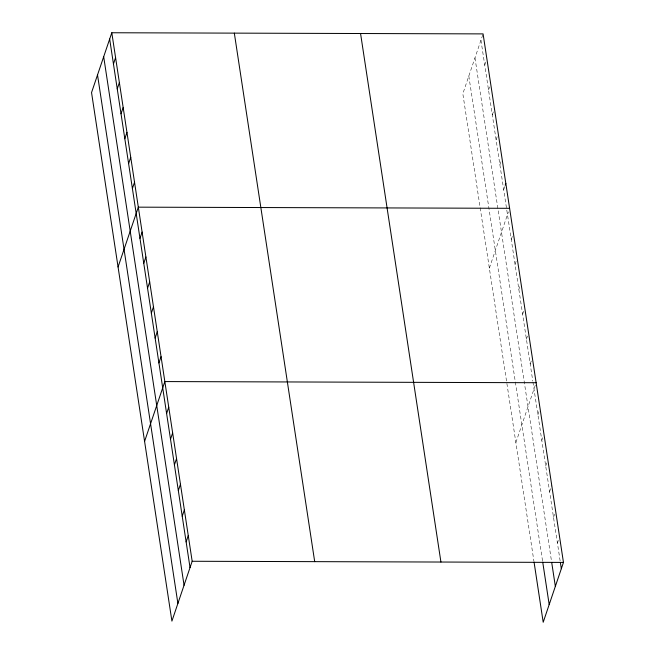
<?xml version="1.0" encoding="UTF-8"?>
<svg xmlns="http://www.w3.org/2000/svg" width="655" height="655" viewBox="0 0 655 655"><rect width="100%" height="100%" fill="white"/><g stroke="black" fill="none" stroke-linecap="round" stroke-linejoin="round"><path stroke-width="0.49" stroke-dasharray="3.27 2.46" d="M482.784 34.797L462.831 93.731L533.89 561.032M484.741 65.115L486.575 59.711M488.532 90.03L490.358 84.626M492.323 114.944L494.451 108.64M496.105 139.867L497.939 134.463M499.896 164.782L501.73 159.378M503.687 189.696L505.21 185.193M489.359 268.141L508.386 211.909M511.26 239.525L513.094 234.122M515.051 264.44L516.885 259.036M518.842 289.363L519.759 286.661M522.633 314.277L524.458 308.873M526.415 339.192L528.249 333.788M530.206 364.106L532.04 358.703M515.878 442.551L536.134 382.716M537.902 414.697L539.728 409.293M541.808 440.365L542.717 437.663M545.705 466.033L547.539 460.629M549.611 491.708L551.747 485.404M553.516 517.376L555.342 511.973M557.421 543.052L558.33 540.35M480.95 40.201L532.785 381.046M532.933 382.045L560.123 560.819M474.973 57.861L551.436 560.713M468.816 76.062L542.577 561.139"/><path stroke-width="0.98" d="M111.8 32.75L91.544 92.584L171.913 621.104L192.169 561.269L111.8 32.75L483.087 33.896L563.456 562.416L543.2 622.25L534.046 562.023M113.454 63.969L115.583 57.665M117.237 88.883L119.374 82.579M121.028 113.798L123.165 107.502M124.818 138.721L126.955 132.416M128.609 163.635L130.738 157.331M132.392 188.55L134.529 182.246M118.064 266.994L138.32 207.16L509.606 208.306M139.974 238.379L142.11 232.075M143.764 263.294L145.893 256.997M147.547 288.216L149.684 281.912M151.338 313.131L153.475 306.827M155.129 338.046L157.266 331.741M158.919 362.96L161.048 356.656M144.583 441.404L164.839 381.57L536.134 382.716M166.607 413.551L168.744 407.246M170.513 439.218L172.65 432.914M174.418 464.886L176.547 458.59M178.324 490.562L180.452 484.258M182.221 516.23L184.358 509.926M186.126 541.906L188.263 535.602M505.21 185.193L505.824 183.392M192.169 561.269L563.456 562.416M560.418 562.792L561.319 568.72M551.739 562.686L555.342 586.389M542.725 562.129L549.185 604.581M360.561 33.52L440.93 562.039M234.326 33.127L314.695 561.646M109.663 39.054L190.032 567.574M103.686 56.723L184.055 585.242M97.521 74.916L177.89 603.443"/></g></svg>
